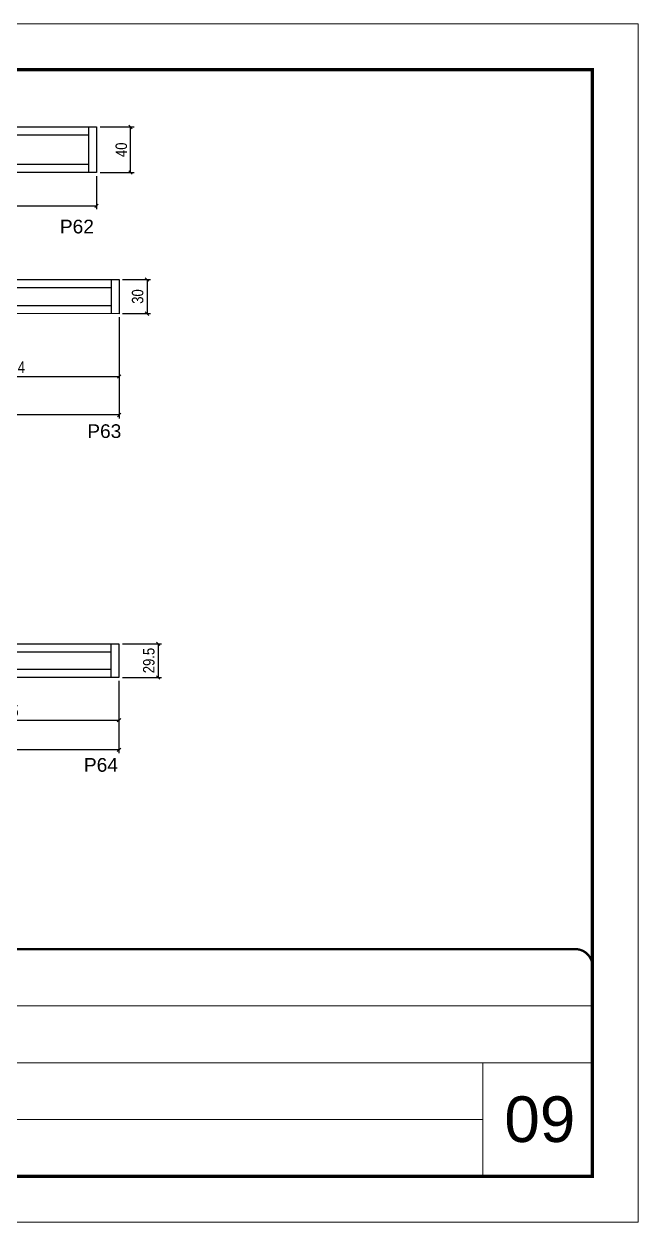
# Model space of a CAD drawing. Extents: x 3171 to 9452, y -2838 to 6252.
# Drawn here: x 4118 to 4656, y 2905 to 3955 of the extents above; entities that cross this region are included whole.
import ezdxf

# ---------------------------------------------------------------- set-up
doc = ezdxf.new("R2010")
doc.units = 0
doc.linetypes.add('CONTINUO', pattern=[0])
doc.linetypes.add('DASHED', pattern=[0.75, 0.5, -0.25])
for name, color, linetype in [('5', 5, 'Continuous'), ('Painéis', 200, 'Continuous'), ('SARR_2.2x7', 40, 'Continuous')]:
    doc.layers.add(name, color=color, linetype=linetype)
for name, color, linetype, lineweight in [('CARIMBO', 255, 'Continuous', 9), ('Escoras', 2, 'Continuous', 25), ('Folhas', 255, 'Continuous', 9), ('SARRAFO DE PRESSAO', 251, 'DASHED', 9)]:
    doc.layers.add(name, color=color, linetype=linetype, lineweight=lineweight)
doc.styles.add('ARIAL', font='arial.ttf')
doc.styles.add('COTA TECNICA-50', font='techl___.ttf', dxfattribs={"height": 10})
doc.styles.get("Standard").update_dxf_attribs({"font": 'arial.ttf'})
doc.dimstyles.new('COTA PAINEL-50', dxfattribs={"dimtxt": 10, "dimasz": 3, "dimexe": 3, "dimexo": 3, "dimgap": 3, "dimtad": 1, "dimdec": 1, "dimzin": 12, "dimdsep": 46, "dimtxsty": 'COTA TECNICA-50', "dimblk1": 'OBLIQUE', "dimblk2": 'OBLIQUE', "dimsah": 1, "dimcen": 0.9, "dimclrd": 4, "dimclre": 4, "dimclrt": 240, "dimadec": 1, "dimazin": 3, "dimtfac": 1, "dimtdec": 1, "dimtmove": 0, "dimatfit": 3, "dimfxl": 1, "dimtolj": 1, "dimtzin": 12, "dimarcsym": 0})

# ---------------------------------------------------------------- blocks, each defined once
blk = doc.blocks.new('9999999999')
at = {"color": 30, "linetype": 'CONTINUO'}
for p, q in [((98564.6, 34379.6), (99584, 34379.6)), ((98564.6, 34329.8), (99488, 34329.8)), ((99584, 34329.8), (99488, 34329.8)), ((99488, 34329.8), (99488, 34230.2)), ((98564.6, 34280), (99488, 34280))]:
    blk.add_line(p, q, dxfattribs=at)
at = {"color": 30, "linetype": 'CONTINUO', "const_width": 2}
blk.add_lwpolyline([(99584, 34230.2), (99584, 34414.4, 0.414214), (99569, 34429.4), (98229, 34429.4, 0.414214), (98214, 34414.4), (98214, 34245.2, 0.414214), (98229, 34230.2), (99584, 34230.2)], format="xyb", dxfattribs=at)
at = {"layer": 'Folhas'}
blk.add_lwpolyline([(98139, 34190.2), (99624, 34190.2), (99624, 35240.2), (98139, 35240.2)], close=True, dxfattribs=at)
at = {"layer": 'Folhas', "color": 30, "const_width": 3}
blk.add_lwpolyline([(98214, 34230.2), (99584, 34230.2), (99584, 35200.2), (98214, 35200.2)], close=True, dxfattribs=at)
blk = doc.blocks.new('_Oblique')
at = {"color": 0, "linetype": 'ByBlock', "lineweight": -2}
blk.add_line((-0.5, -0.5), (0.5, 0.5), dxfattribs=at)
blk = doc.blocks.new('*D331')
at = {"layer": 'Defpoints', "color": 0, "linetype": 'ByBlock', "transparency": 16777216}
for p in [(4201.4, 3731.3), (4201.4, 3701.3), (4225.9, 3701.3)]:
    blk.add_point(p, dxfattribs=at)
at = {"layer": 'Escoras', "color": 4, "linetype": 'ByBlock', "lineweight": -2, "transparency": 16777216}
for p, q in [((4204.4, 3731.3), (4228.9, 3731.3)), ((4225.9, 3731.3), (4225.9, 3701.3)), ((4204.4, 3701.3), (4228.9, 3701.3))]:
    blk.add_line(p, q, dxfattribs=at)
at = {"layer": 'Escoras', "color": 4, "linetype": 'ByBlock', "lineweight": -2, "transparency": 16777216, "xscale": 3, "yscale": 3, "zscale": 3}
for p, rotation in [((4225.9, 3731.3), 90), ((4225.9, 3701.3), 270)]:
    blk.add_blockref('_Oblique', p, dxfattribs=dict(at, rotation=rotation))
at = {"layer": 'Escoras', "color": 240, "linetype": 'ByBlock', "transparency": 16777216, "insert": (4217.7, 3716.3), "char_height": 10, "attachment_point": 5, "rotation": 90, "style": 'COTA TECNICA-50'}
blk.add_mtext('\\A1;30', dxfattribs=at)
blk = doc.blocks.new('*D334')
at = {"layer": 'Defpoints', "color": 0, "linetype": 'ByBlock', "transparency": 16777216}
for p in [(4017.4, 3701.3), (4201.4, 3701.3), (4201.4, 3646.2)]:
    blk.add_point(p, dxfattribs=at)
at = {"layer": 'Escoras', "color": 4, "linetype": 'ByBlock', "lineweight": -2, "transparency": 16777216}
for p, q in [((4017.4, 3698.3), (4017.4, 3643.2)), ((4201.4, 3698.3), (4201.4, 3643.2)), ((4017.4, 3646.2), (4201.4, 3646.2))]:
    blk.add_line(p, q, dxfattribs=at)
at = {"layer": 'Escoras', "color": 4, "linetype": 'ByBlock', "lineweight": -2, "transparency": 16777216, "xscale": 3, "yscale": 3, "zscale": 3, "rotation": 180}
blk.add_blockref('_Oblique', (4017.4, 3646.2), dxfattribs=at)
at = {"layer": 'Escoras', "color": 4, "linetype": 'ByBlock', "lineweight": -2, "transparency": 16777216, "xscale": 3, "yscale": 3, "zscale": 3}
blk.add_blockref('_Oblique', (4201.4, 3646.2), dxfattribs=at)
at = {"layer": 'Escoras', "color": 240, "linetype": 'ByBlock', "transparency": 16777216, "insert": (4109.4, 3654.3), "char_height": 10, "attachment_point": 5, "style": 'COTA TECNICA-50'}
blk.add_mtext('\\A1;184', dxfattribs=at)
blk = doc.blocks.new('*D335')
at = {"layer": 'Defpoints', "color": 0, "linetype": 'ByBlock', "transparency": 16777216}
for p in [(3274.5, 3706.8), (4201.5, 3701.3), (3274.5, 3612.5)]:
    blk.add_point(p, dxfattribs=at)
at = {"layer": 'Escoras', "color": 4, "linetype": 'ByBlock', "lineweight": -2, "transparency": 16777216}
for p, q in [((3274.5, 3703.8), (3274.5, 3609.5)), ((4201.5, 3698.3), (4201.5, 3609.5)), ((4201.5, 3612.5), (3274.5, 3612.5))]:
    blk.add_line(p, q, dxfattribs=at)
at = {"layer": 'Escoras', "color": 4, "linetype": 'ByBlock', "lineweight": -2, "transparency": 16777216, "xscale": 3, "yscale": 3, "zscale": 3, "rotation": 180}
blk.add_blockref('_Oblique', (3274.5, 3612.5), dxfattribs=at)
at = {"layer": 'Escoras', "color": 4, "linetype": 'ByBlock', "lineweight": -2, "transparency": 16777216, "xscale": 3, "yscale": 3, "zscale": 3}
blk.add_blockref('_Oblique', (4201.5, 3612.5), dxfattribs=at)
at = {"layer": 'Escoras', "color": 240, "linetype": 'ByBlock', "transparency": 16777216, "insert": (3738, 3620.6), "char_height": 10, "attachment_point": 5, "style": 'COTA TECNICA-50'}
blk.add_mtext('\\A1;927', dxfattribs=at)
blk = doc.blocks.new('*D306')
at = {"layer": 'Defpoints', "color": 0, "linetype": 'ByBlock', "transparency": 16777216}
for p in [(4006.3, 3382.5), (4201.3, 3382.5), (4201.3, 3345.1)]:
    blk.add_point(p, dxfattribs=at)
at = {"layer": 'Escoras', "color": 4, "linetype": 'ByBlock', "lineweight": -2, "transparency": 16777216}
for p, q in [((4006.3, 3379.5), (4006.3, 3342.1)), ((4201.3, 3379.5), (4201.3, 3342.1)), ((4006.3, 3345.1), (4201.3, 3345.1))]:
    blk.add_line(p, q, dxfattribs=at)
at = {"layer": 'Escoras', "color": 4, "linetype": 'ByBlock', "lineweight": -2, "transparency": 16777216, "xscale": 3, "yscale": 3, "zscale": 3, "rotation": 180}
blk.add_blockref('_Oblique', (4006.3, 3345.1), dxfattribs=at)
at = {"layer": 'Escoras', "color": 4, "linetype": 'ByBlock', "lineweight": -2, "transparency": 16777216, "xscale": 3, "yscale": 3, "zscale": 3}
blk.add_blockref('_Oblique', (4201.3, 3345.1), dxfattribs=at)
at = {"layer": 'Escoras', "color": 240, "linetype": 'ByBlock', "transparency": 16777216, "insert": (4103.8, 3353.2), "char_height": 10, "attachment_point": 5, "style": 'COTA TECNICA-50'}
blk.add_mtext('\\A1;195', dxfattribs=at)
blk = doc.blocks.new('*D66')
at = {"layer": 'Defpoints', "color": 0, "linetype": 'ByBlock', "transparency": 16777216}
for p in [(3274.3, 3382.5), (4201.3, 3382.5), (3274.3, 3319.1)]:
    blk.add_point(p, dxfattribs=at)
at = {"layer": 'Escoras', "color": 4, "linetype": 'ByBlock', "lineweight": -2, "transparency": 16777216}
for p, q in [((3274.3, 3379.5), (3274.3, 3316.1)), ((4201.3, 3379.5), (4201.3, 3316.1)), ((4201.3, 3319.1), (3274.3, 3319.1))]:
    blk.add_line(p, q, dxfattribs=at)
at = {"layer": 'Escoras', "color": 4, "linetype": 'ByBlock', "lineweight": -2, "transparency": 16777216, "xscale": 3, "yscale": 3, "zscale": 3, "rotation": 180}
blk.add_blockref('_Oblique', (3274.3, 3319.1), dxfattribs=at)
at = {"layer": 'Escoras', "color": 4, "linetype": 'ByBlock', "lineweight": -2, "transparency": 16777216, "xscale": 3, "yscale": 3, "zscale": 3}
blk.add_blockref('_Oblique', (4201.3, 3319.1), dxfattribs=at)
at = {"layer": 'Escoras', "color": 240, "linetype": 'ByBlock', "transparency": 16777216, "insert": (3737.8, 3327.2), "char_height": 10, "attachment_point": 5, "style": 'COTA TECNICA-50'}
blk.add_mtext('\\A1;927', dxfattribs=at)
blk = doc.blocks.new('*D307')
at = {"layer": 'Defpoints', "color": 0, "linetype": 'ByBlock', "transparency": 16777216}
for p in [(4201.3, 3412), (4201.3, 3382.5), (4235.6, 3382.5)]:
    blk.add_point(p, dxfattribs=at)
at = {"layer": 'Escoras', "color": 4, "linetype": 'ByBlock', "lineweight": -2, "transparency": 16777216}
for p, q in [((4204.3, 3412), (4238.6, 3412)), ((4235.6, 3412), (4235.6, 3382.5)), ((4204.3, 3382.5), (4238.6, 3382.5))]:
    blk.add_line(p, q, dxfattribs=at)
at = {"layer": 'Escoras', "color": 4, "linetype": 'ByBlock', "lineweight": -2, "transparency": 16777216, "xscale": 3, "yscale": 3, "zscale": 3}
for p, rotation in [((4235.6, 3412), 90), ((4235.6, 3382.5), 270)]:
    blk.add_blockref('_Oblique', p, dxfattribs=dict(at, rotation=rotation))
at = {"layer": 'Escoras', "color": 240, "linetype": 'ByBlock', "transparency": 16777216, "insert": (4227.5, 3397.3), "char_height": 10, "attachment_point": 5, "rotation": 90, "style": 'COTA TECNICA-50'}
blk.add_mtext('\\A1;29.5', dxfattribs=at)
blk = doc.blocks.new('*D179')
at = {"layer": 'Defpoints', "color": 0, "linetype": 'ByBlock', "transparency": 16777216}
for p in [(4017.7, 3824.9), (4181.7, 3824.9), (4181.7, 3795.8)]:
    blk.add_point(p, dxfattribs=at)
at = {"layer": 'Escoras', "color": 4, "linetype": 'ByBlock', "lineweight": -2, "transparency": 16777216}
for p, q in [((4017.7, 3821.9), (4017.7, 3792.8)), ((4181.7, 3821.9), (4181.7, 3792.8)), ((4017.7, 3795.8), (4181.7, 3795.8))]:
    blk.add_line(p, q, dxfattribs=at)
at = {"layer": 'Escoras', "color": 4, "linetype": 'ByBlock', "lineweight": -2, "transparency": 16777216, "xscale": 3, "yscale": 3, "zscale": 3, "rotation": 180}
blk.add_blockref('_Oblique', (4017.7, 3795.8), dxfattribs=at)
at = {"layer": 'Escoras', "color": 4, "linetype": 'ByBlock', "lineweight": -2, "transparency": 16777216, "xscale": 3, "yscale": 3, "zscale": 3}
blk.add_blockref('_Oblique', (4181.7, 3795.8), dxfattribs=at)
at = {"layer": 'Escoras', "color": 240, "linetype": 'ByBlock', "transparency": 16777216, "insert": (4099.7, 3803.9), "char_height": 10, "attachment_point": 5, "style": 'COTA TECNICA-50'}
blk.add_mtext('\\A1;164', dxfattribs=at)
blk = doc.blocks.new('*D180')
at = {"layer": 'Defpoints', "color": 0, "linetype": 'ByBlock', "transparency": 16777216}
for p in [(4181.7, 3864.9), (4211.5, 3864.9), (4181.7, 3824.9)]:
    blk.add_point(p, dxfattribs=at)
at = {"layer": 'Escoras', "color": 4, "linetype": 'ByBlock', "lineweight": -2, "transparency": 16777216}
for p, q in [((4184.7, 3864.9), (4214.5, 3864.9)), ((4211.5, 3824.9), (4211.5, 3864.9)), ((4184.7, 3824.9), (4214.5, 3824.9))]:
    blk.add_line(p, q, dxfattribs=at)
at = {"layer": 'Escoras', "color": 4, "linetype": 'ByBlock', "lineweight": -2, "transparency": 16777216, "xscale": 3, "yscale": 3, "zscale": 3}
for p, rotation in [((4211.5, 3864.9), 90), ((4211.5, 3824.9), 270)]:
    blk.add_blockref('_Oblique', p, dxfattribs=dict(at, rotation=rotation))
at = {"layer": 'Escoras', "color": 240, "linetype": 'ByBlock', "transparency": 16777216, "insert": (4203.4, 3844.9), "char_height": 10, "attachment_point": 5, "rotation": 90, "style": 'COTA TECNICA-50'}
blk.add_mtext('\\A1;40', dxfattribs=at)

msp = doc.modelspace()

# ---------------------------------------------------------------- linework, layer by layer
at = {"layer": 'Painéis', "linetype": 'Continuous'}
for points in [[(4017.67, 3864.88), (4181.67, 3864.88), (4181.67, 3824.88), (4017.67, 3824.88)], [(4017.45, 3731.29), (4201.45, 3731.29), (4201.45, 3701.25), (4017.45, 3701.29)], [(4006.31, 3412.03), (4201.31, 3412.03), (4201.31, 3382.53), (4006.31, 3382.53)]]:
    msp.add_lwpolyline(points, close=True, dxfattribs=at)
at = {"layer": 'SARR_2.2x7', "linetype": 'Continuous'}
for p, q in [((4174.64, 3864.88), (4174.64, 3824.88)), ((4017.67, 3857.88), (4174.67, 3857.88)), ((4174.71, 3831.88), (4017.71, 3831.88)), ((4194.42, 3731.26), (4194.41, 3701.25)), ((4017.45, 3724.29), (4194.45, 3724.26)), ((4194.48, 3708.25), (4017.48, 3708.29)), ((4006.31, 3405.03), (4194.31, 3405.03)), ((4194.31, 3412.03), (4194.31, 3382.53)), ((4194.31, 3389.53), (4006.31, 3389.53))]:
    msp.add_line(p, q, dxfattribs=at)

# ---------------------------------------------------------------- block references
at = {"layer": 'SARRAFO DE PRESSAO', "color": 6, "linetype": 'ByBlock'}
msp.add_blockref('9999999999', (-94967.79, -31285.03), dxfattribs=at)

# ---------------------------------------------------------------- texts
at = {"layer": '5', "linetype": 'Continuous'}
for s, p in [('P62', (4149.51, 3771.62)), ('P63', (4173.54, 3592.33)), ('P64', (4170.59, 3299.8))]:
    msp.add_text(s, height=12, rotation=359.99996, dxfattribs=at).set_placement(p)
at = {"layer": 'CARIMBO', "style": 'ARIAL'}
msp.add_text('09', height=40, dxfattribs=at).set_placement((4539.05, 2975.32))

# ---------------------------------------------------------------- dimensions: what is measured, and where the dimension line sits
at = {"layer": 'Escoras', "linetype": 'ByBlock'}
dim = msp.add_aligned_dim(p1=(4181.67, 3824.88), p2=(4181.67, 3864.88), distance=-29.87, dimstyle='COTA PAINEL-50', override={"dimarcsym": 1}, dxfattribs=at)
dim.commit()
dim.dimension.update_dxf_attribs({"geometry": '*D180', "text_midpoint": (4203.44, 3844.88)})
for base, p1, p2, picture, middle in [((4181.67, 3795.78), (4017.67, 3824.88), (4181.67, 3824.88), '*D179', (4099.67, 3803.89)), ((3274.46, 3612.47), (4201.46, 3701.29), (3274.46, 3706.79), '*D335', (3737.96, 3620.58)), ((4201.45, 3646.25), (4017.45, 3701.29), (4201.45, 3701.25), '*D334', (4109.45, 3654.34)), ((3274.31, 3319.06), (4201.31, 3382.53), (3274.31, 3382.53), '*D66', (3737.81, 3327.17)), ((4201.31, 3345.06), (4006.31, 3382.53), (4201.31, 3382.53), '*D306', (4103.81, 3353.2))]:
    dim = msp.add_linear_dim(base=base, p1=p1, p2=p2, dimstyle='COTA PAINEL-50', override={"dimarcsym": 1}, dxfattribs=at)
    dim.commit()
    dim.dimension.update_dxf_attribs({"geometry": picture, "text_midpoint": middle})
dim = msp.add_linear_dim(base=(4225.88, 3701.25), p1=(4201.45, 3731.29), p2=(4201.45, 3701.25), angle=90, dimstyle='COTA PAINEL-50', override={"dimarcsym": 1}, dxfattribs=at)
dim.commit()
dim.dimension.update_dxf_attribs({"geometry": '*D331', "text_midpoint": (4217.66, 3716.27)})
dim = msp.add_linear_dim(base=(4235.59, 3382.53), p1=(4201.31, 3412.03), p2=(4201.31, 3382.53), angle=90, dimstyle='COTA PAINEL-50', override={"dimarcsym": 1}, dxfattribs=at)
dim.commit()
dim.dimension.update_dxf_attribs({"geometry": '*D307', "text_midpoint": (4235.59, 3397.28), "dimtype": 160})

doc.saveas('drawing.dxf')
